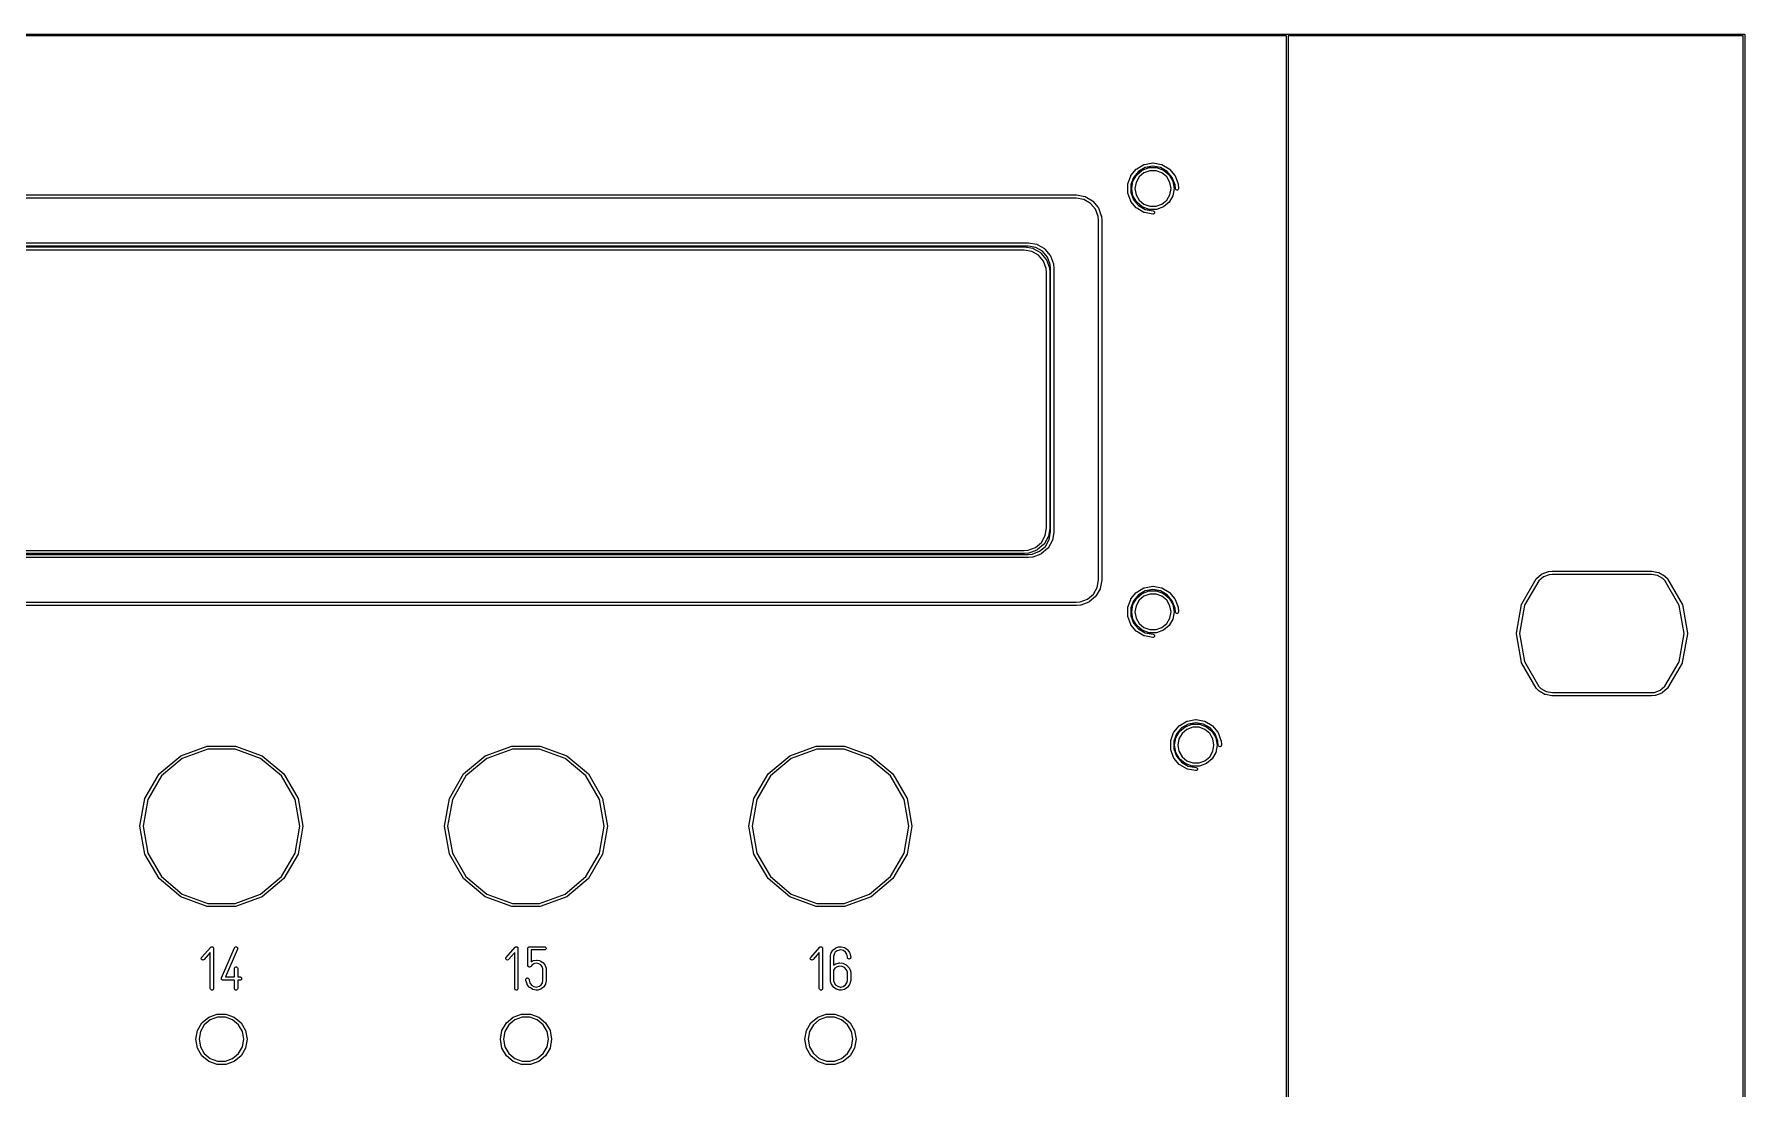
# Model space of a CAD drawing. Extents: x 10 to 493, y -203 to -71.
# Drawn here: x 385.8 to 492.8, y -137.1 to -71.1 of the extents above; entities that cross this region are included whole.
import ezdxf

# ---------------------------------------------------------------- set-up
doc = ezdxf.new("R2010")
doc.units = 0
doc.header["$MEASUREMENT"] = 0
doc.layers.add('BLACK', color=7, linetype='CONTINUOUS')

msp = doc.modelspace()

# ---------------------------------------------------------------- linework, layer by layer
at = {"layer": 'Black'}
for p, q in [((251.46, -71.07), (492.76, -71.07)), ((464.135, -71.17), (251.46, -71.17)), ((464.135, -203.15), (464.135, -71.17)), ((464.235, -71.17), (464.235, -203.15)), ((492.71, -71.17), (464.235, -71.17)), ((492.71, -203.15), (492.71, -71.17)), ((492.76, -71.07), (492.764, -71.0708)), ((492.764, -71.0708), (492.769, -71.0708)), ((492.769, -71.0708), (492.773, -71.0723)), ((492.773, -71.0723), (492.777, -71.073)), ((492.777, -71.073), (492.781, -71.0752)), ((492.781, -71.0752), (492.785, -71.0767)), ((492.785, -71.0767), (492.788, -71.0795)), ((492.788, -71.0795), (492.792, -71.0817)), ((492.792, -71.0817), (492.795, -71.085)), ((492.795, -71.085), (492.798, -71.0879)), ((492.798, -71.0879), (492.8, -71.0916)), ((492.8, -71.0916), (492.803, -71.095)), ((492.803, -71.095), (492.805, -71.0991)), ((492.805, -71.0991), (492.807, -71.1029)), ((492.807, -71.1029), (492.808, -71.1072)), ((492.808, -71.1072), (492.809, -71.1113)), ((492.809, -71.1113), (492.809, -71.1157)), ((492.809, -71.1157), (492.81, -71.12)), ((492.81, -71.12), (492.81, -203.2)), ((455.255, -79.222), (455.768, -79.1315)), ((455.768, -79.1315), (455.802, -79.1315)), ((455.802, -79.1315), (456.315, -79.222)), ((454.214, -80.4353), (454.392, -79.9458)), ((454.392, -79.9458), (454.409, -79.9157)), ((454.574, -80.0308), (454.408, -80.4872)), ((454.409, -79.9157), (454.744, -79.5167)), ((454.536, -80.2755), (454.767, -79.8757)), ((454.886, -79.6587), (454.574, -80.0308)), ((454.92, -80.0043), (454.724, -80.3439)), ((454.744, -79.5167), (454.771, -79.4943)), ((454.767, -79.8757), (455.12, -79.5791)), ((454.771, -79.4943), (455.222, -79.2339)), ((455.307, -79.4159), (454.886, -79.6587)), ((455.22, -79.7523), (454.92, -80.0043)), ((455.12, -79.5791), (455.554, -79.4212)), ((455.589, -79.6182), (455.22, -79.7523)), ((455.222, -79.2339), (455.255, -79.222)), ((455.222, -79.2339), (455.222, -79.2339)), ((455.785, -79.3315), (455.307, -79.4159)), ((455.554, -79.4212), (456.016, -79.4212)), ((455.981, -79.6182), (455.589, -79.6182)), ((456.263, -79.4159), (455.785, -79.3315)), ((456.349, -79.7523), (455.981, -79.6182)), ((456.016, -79.4212), (456.45, -79.5791)), ((456.684, -79.6587), (456.263, -79.4159)), ((456.315, -79.222), (456.348, -79.2339)), ((456.348, -79.2339), (456.799, -79.4943)), ((456.65, -80.0043), (456.349, -79.7523)), ((456.45, -79.5791), (456.803, -79.8757)), ((456.846, -80.3439), (456.65, -80.0043)), ((456.996, -80.0308), (456.684, -79.6587)), ((456.799, -79.4943), (456.826, -79.5167)), ((456.803, -79.8757), (457.034, -80.2755)), ((456.826, -79.5167), (457.161, -79.9157)), ((457.164, -80.4914), (456.996, -80.0308)), ((457.161, -79.9157), (457.178, -79.9458)), ((457.178, -79.9458), (457.356, -80.4353)), ((370.784, -81.13), (450.984, -81.13)), ((450.975, -81.33), (370.784, -81.33)), ((451.462, -81.4159), (450.975, -81.33)), ((450.984, -81.13), (450.993, -81.1315)), ((450.993, -81.1315), (451.001, -81.1315)), ((451.001, -81.1315), (451.514, -81.222)), ((451.514, -81.222), (451.547, -81.2339)), ((451.547, -81.2339), (451.998, -81.4943)), ((454.208, -80.4695), (454.214, -80.4353)), ((454.208, -80.9905), (454.208, -80.4695)), ((454.214, -81.0247), (454.208, -80.9905)), ((454.392, -81.5142), (454.214, -81.0247)), ((454.408, -80.4872), (454.408, -80.9728)), ((454.408, -80.9728), (454.574, -81.4292)), ((454.456, -80.73), (454.536, -80.2755)), ((454.536, -81.1845), (454.456, -80.73)), ((454.767, -81.5843), (454.536, -81.1845)), ((454.724, -80.3439), (454.656, -80.73)), ((454.656, -80.73), (454.724, -81.1161)), ((454.724, -81.1161), (454.92, -81.4557)), ((456.65, -81.4557), (456.846, -81.1161)), ((457.034, -81.1845), (456.803, -81.5843)), ((456.914, -80.73), (456.846, -80.3439)), ((456.846, -81.1161), (456.914, -80.73)), ((457.034, -80.2755), (457.114, -80.73)), ((457.114, -80.73), (457.034, -81.1845)), ((457.185, -80.7387), (457.164, -80.4914)), ((457.194, -80.7723), (457.185, -80.7387)), ((457.214, -80.8007), (457.194, -80.7723)), ((457.243, -80.8206), (457.214, -80.8007)), ((457.276, -80.8296), (457.243, -80.8206)), ((457.311, -80.8266), (457.276, -80.8296)), ((457.342, -80.8119), (457.311, -80.8266)), ((457.367, -80.7874), (457.342, -80.8119)), ((457.356, -80.4353), (457.358, -80.4482)), ((457.358, -80.4482), (457.362, -80.4608)), ((457.362, -80.4608), (457.385, -80.7213)), ((457.382, -80.7559), (457.367, -80.7874)), ((457.385, -80.7213), (457.382, -80.7559)), ((451.883, -81.6587), (451.462, -81.4159)), ((452.195, -82.0308), (451.883, -81.6587)), ((451.998, -81.4943), (452.017, -81.51)), ((452.017, -81.51), (452.025, -81.5167)), ((452.025, -81.5167), (452.36, -81.9157)), ((452.363, -82.4914), (452.195, -82.0308)), ((452.36, -81.9157), (452.377, -81.9458)), ((452.377, -81.9458), (452.555, -82.4353)), ((454.409, -81.5443), (454.392, -81.5142)), ((454.744, -81.9433), (454.409, -81.5443)), ((454.574, -81.4292), (454.886, -81.8013)), ((454.771, -81.9657), (454.744, -81.9433)), ((455.12, -81.8809), (454.767, -81.5843)), ((455.222, -82.2261), (454.771, -81.9657)), ((454.886, -81.8013), (455.307, -82.0441)), ((454.92, -81.4557), (455.22, -81.7077)), ((455.554, -82.0388), (455.12, -81.8809)), ((455.22, -81.7077), (455.589, -81.8418)), ((455.255, -82.238), (455.222, -82.2261)), ((455.768, -82.3285), (455.255, -82.238)), ((455.307, -82.0441), (455.802, -82.1315)), ((456.016, -82.0388), (455.554, -82.0388)), ((455.589, -81.8418), (455.981, -81.8418)), ((455.802, -82.3285), (455.768, -82.3285)), ((455.802, -82.1315), (455.835, -82.1434)), ((455.835, -82.3166), (455.802, -82.3285)), ((455.835, -82.1434), (455.862, -82.1657)), ((455.862, -82.2943), (455.835, -82.3166)), ((455.862, -82.1657), (455.879, -82.1958)), ((455.879, -82.2642), (455.862, -82.2943)), ((455.879, -82.1958), (455.885, -82.23)), ((455.885, -82.23), (455.879, -82.2642)), ((455.981, -81.8418), (456.349, -81.7077)), ((456.45, -81.8809), (456.016, -82.0388)), ((456.349, -81.7077), (456.65, -81.4557)), ((456.803, -81.5843), (456.45, -81.8809)), ((452.384, -82.7344), (452.363, -82.4914)), ((452.384, -105.221), (452.384, -82.7344)), ((452.555, -82.4353), (452.557, -82.4482)), ((452.557, -82.4482), (452.561, -82.4608)), ((452.561, -82.4608), (452.584, -82.7213)), ((452.584, -82.7213), (452.583, -82.7257)), ((452.583, -82.7257), (452.584, -82.73)), ((452.584, -82.73), (452.584, -105.23)), ((293.584, -84.13), (447.984, -84.13)), ((447.975, -84.33), (293.588, -84.33)), ((370.784, -84.38), (447.734, -84.38)), ((447.734, -84.38), (447.743, -84.3815)), ((447.743, -84.3815), (447.751, -84.3815)), ((447.751, -84.3815), (448.264, -84.472)), ((448.462, -84.4159), (447.975, -84.33)), ((447.984, -84.13), (447.993, -84.1315)), ((447.993, -84.1315), (448.001, -84.1315)), ((448.001, -84.1315), (448.514, -84.222)), ((448.264, -84.472), (448.297, -84.4839)), ((448.297, -84.4839), (448.748, -84.7443)), ((448.883, -84.6587), (448.462, -84.4159)), ((448.514, -84.222), (448.547, -84.2339)), ((448.547, -84.2339), (448.998, -84.4943)), ((448.998, -84.4943), (449.017, -84.5104)), ((449.017, -84.5104), (449.025, -84.5167)), ((449.025, -84.5167), (449.36, -84.9157)), ((447.725, -84.58), (370.784, -84.58)), ((448.212, -84.6659), (447.725, -84.58)), ((448.633, -84.9087), (448.212, -84.6659)), ((448.945, -85.2808), (448.633, -84.9087)), ((448.748, -84.7443), (448.775, -84.7667)), ((448.775, -84.7667), (449.11, -85.1657)), ((449.195, -85.0308), (448.883, -84.6587)), ((449.113, -85.7414), (448.945, -85.2808)), ((449.11, -85.1657), (449.127, -85.1958)), ((449.127, -85.1958), (449.305, -85.6853)), ((449.363, -85.4914), (449.195, -85.0308)), ((449.36, -84.9157), (449.377, -84.9458)), ((449.384, -85.7344), (449.363, -85.4914)), ((449.377, -84.9458), (449.555, -85.4353)), ((449.555, -85.4353), (449.557, -85.4482)), ((449.557, -85.4482), (449.561, -85.4608)), ((449.561, -85.4608), (449.584, -85.7213)), ((449.134, -85.9844), (449.113, -85.7414)), ((449.134, -101.971), (449.134, -85.9844)), ((449.305, -85.6853), (449.307, -85.6982)), ((449.307, -85.6982), (449.311, -85.7108)), ((449.311, -85.7108), (449.334, -85.9713)), ((449.334, -85.9713), (449.333, -85.9757)), ((449.333, -85.9757), (449.334, -85.98)), ((449.334, -85.98), (449.334, -101.98)), ((449.384, -102.221), (449.384, -85.7344)), ((449.584, -85.7213), (449.583, -85.7257)), ((449.583, -85.7257), (449.584, -85.73)), ((449.584, -85.73), (449.584, -102.23)), ((448.805, -102.879), (449.048, -102.458)), ((449.23, -102.543), (448.97, -102.994)), ((449.048, -102.458), (449.134, -101.971)), ((449.055, -103.129), (449.298, -102.708)), ((449.242, -102.51), (449.23, -102.543)), ((449.332, -101.997), (449.242, -102.51)), ((449.298, -102.708), (449.384, -102.221)), ((449.334, -101.98), (449.332, -101.989)), ((449.332, -101.989), (449.332, -101.997)), ((449.582, -102.247), (449.492, -102.76)), ((449.584, -102.23), (449.582, -102.239)), ((449.582, -102.239), (449.582, -102.247)), ((293.593, -103.63), (447.98, -103.63)), ((447.734, -103.58), (293.834, -103.58)), ((293.843, -103.38), (447.73, -103.38)), ((447.73, -103.38), (447.973, -103.359)), ((447.738, -103.579), (447.734, -103.58)), ((447.743, -103.58), (447.738, -103.579)), ((448.003, -103.557), (447.743, -103.58)), ((447.973, -103.359), (448.433, -103.191)), ((447.98, -103.63), (448.223, -103.609)), ((448.016, -103.553), (448.003, -103.557)), ((448.029, -103.551), (448.016, -103.553)), ((448.518, -103.373), (448.029, -103.551)), ((448.223, -103.609), (448.683, -103.441)), ((448.266, -103.803), (448.253, -103.807)), ((448.279, -103.801), (448.266, -103.803)), ((448.768, -103.623), (448.279, -103.801)), ((448.433, -103.191), (448.805, -102.879)), ((448.548, -103.356), (448.518, -103.373)), ((448.947, -103.021), (448.548, -103.356)), ((448.683, -103.441), (449.055, -103.129)), ((448.798, -103.606), (448.768, -103.623)), ((449.197, -103.271), (448.798, -103.606)), ((448.953, -103.014), (448.947, -103.021)), ((448.97, -102.994), (448.953, -103.014)), ((449.205, -103.262), (449.197, -103.271)), ((449.22, -103.244), (449.205, -103.262)), ((449.48, -102.793), (449.22, -103.244)), ((449.492, -102.76), (449.48, -102.793)), ((447.984, -103.83), (293.584, -103.83)), ((447.988, -103.829), (447.984, -103.83)), ((447.993, -103.83), (447.988, -103.829)), ((448.253, -103.807), (447.993, -103.83)), ((479.781, -105.139), (480.099, -104.87)), ((480.099, -104.87), (480.129, -104.853)), ((480.099, -104.87), (480.099, -104.87)), ((480.129, -104.853), (480.52, -104.71)), ((480.52, -104.71), (480.533, -104.707)), ((480.533, -104.707), (480.546, -104.704)), ((480.546, -104.704), (480.756, -104.685)), ((480.756, -104.685), (480.761, -104.686)), ((480.761, -104.686), (480.765, -104.685)), ((480.765, -104.685), (486.975, -104.685)), ((486.975, -104.685), (486.984, -104.687)), ((486.984, -104.687), (486.992, -104.687)), ((486.992, -104.687), (487.402, -104.759)), ((487.402, -104.759), (487.427, -104.768)), ((487.427, -104.768), (487.435, -104.771)), ((487.435, -104.771), (487.796, -104.979)), ((452.055, -106.129), (452.298, -105.708)), ((452.48, -105.793), (452.22, -106.244)), ((452.298, -105.708), (452.384, -105.221)), ((452.481, -105.79), (452.48, -105.793)), ((452.492, -105.76), (452.481, -105.79)), ((452.582, -105.247), (452.492, -105.76)), ((452.584, -105.23), (452.582, -105.239)), ((452.582, -105.239), (452.582, -105.247)), ((454.771, -105.994), (455.222, -105.734)), ((455.307, -105.916), (454.886, -106.159)), ((455.12, -106.079), (455.554, -105.921)), ((455.222, -105.734), (455.255, -105.722)), ((455.222, -105.734), (455.222, -105.734)), ((455.255, -105.722), (455.768, -105.632)), ((455.785, -105.832), (455.307, -105.916)), ((455.554, -105.921), (456.016, -105.921)), ((455.768, -105.632), (455.802, -105.632)), ((456.263, -105.916), (455.785, -105.832)), ((455.802, -105.632), (456.315, -105.722)), ((456.016, -105.921), (456.45, -106.079)), ((456.684, -106.159), (456.263, -105.916)), ((456.315, -105.722), (456.348, -105.734)), ((456.348, -105.734), (456.799, -105.994)), ((478.853, -106.734), (479.758, -105.165)), ((479.923, -105.28), (479.035, -106.818)), ((479.758, -105.165), (479.768, -105.153)), ((479.758, -105.165), (479.758, -105.165)), ((479.758, -105.165), (479.758, -105.165)), ((479.758, -105.165), (479.758, -105.165)), ((479.768, -105.153), (479.781, -105.139)), ((480.214, -105.035), (479.923, -105.28)), ((480.576, -104.902), (480.214, -105.035)), ((480.769, -104.885), (480.576, -104.902)), ((486.966, -104.885), (480.769, -104.885)), ((487.35, -104.953), (486.966, -104.885)), ((487.684, -105.145), (487.35, -104.953)), ((487.815, -105.276), (487.684, -105.145)), ((487.796, -104.979), (487.806, -104.987)), ((487.806, -104.987), (487.816, -104.995)), ((488.709, -106.83), (487.815, -105.276)), ((487.816, -104.995), (487.966, -105.144)), ((487.966, -105.144), (487.973, -105.155)), ((487.973, -105.155), (487.982, -105.165)), ((487.982, -105.165), (488.891, -106.745)), ((450.984, -106.83), (290.584, -106.83)), ((290.593, -106.63), (450.98, -106.63)), ((450.98, -106.63), (451.223, -106.609)), ((450.988, -106.829), (450.984, -106.83)), ((450.993, -106.83), (450.988, -106.829)), ((451.253, -106.807), (450.993, -106.83)), ((451.223, -106.609), (451.683, -106.441)), ((451.266, -106.803), (451.253, -106.807)), ((451.279, -106.801), (451.266, -106.803)), ((451.768, -106.623), (451.279, -106.801)), ((451.683, -106.441), (452.055, -106.129)), ((451.798, -106.606), (451.768, -106.623)), ((452.197, -106.271), (451.798, -106.606)), ((452.213, -106.252), (452.197, -106.271)), ((452.22, -106.244), (452.213, -106.252)), ((454.208, -106.97), (454.214, -106.935)), ((454.208, -107.49), (454.208, -106.97)), ((454.214, -106.935), (454.392, -106.446)), ((454.392, -106.446), (454.409, -106.416)), ((454.574, -106.531), (454.408, -106.987)), ((454.408, -106.987), (454.408, -107.473)), ((454.409, -106.416), (454.744, -106.017)), ((454.456, -107.23), (454.536, -106.775)), ((454.536, -106.775), (454.767, -106.376)), ((454.886, -106.159), (454.574, -106.531)), ((454.724, -106.844), (454.656, -107.23)), ((454.92, -106.504), (454.724, -106.844)), ((454.744, -106.017), (454.747, -106.014)), ((454.747, -106.014), (454.771, -105.994)), ((454.767, -106.376), (455.12, -106.079)), ((455.22, -106.252), (454.92, -106.504)), ((455.589, -106.118), (455.22, -106.252)), ((455.981, -106.118), (455.589, -106.118)), ((456.349, -106.252), (455.981, -106.118)), ((456.65, -106.504), (456.349, -106.252)), ((456.45, -106.079), (456.803, -106.376)), ((456.846, -106.844), (456.65, -106.504)), ((456.996, -106.531), (456.684, -106.159)), ((456.799, -105.994), (456.823, -106.014)), ((456.803, -106.376), (457.034, -106.775)), ((456.823, -106.014), (456.826, -106.017)), ((456.826, -106.017), (457.161, -106.416)), ((456.914, -107.23), (456.846, -106.844)), ((457.164, -106.991), (456.996, -106.531)), ((457.034, -106.775), (457.114, -107.23)), ((457.161, -106.416), (457.178, -106.446)), ((457.185, -107.239), (457.164, -106.991)), ((457.178, -106.446), (457.356, -106.935)), ((457.356, -106.935), (457.358, -106.948)), ((457.358, -106.948), (457.362, -106.961)), ((457.362, -106.961), (457.385, -107.221)), ((478.522, -108.561), (478.841, -106.766)), ((479.035, -106.818), (478.722, -108.579)), ((478.841, -106.766), (478.847, -106.749)), ((478.847, -106.749), (478.853, -106.734)), ((489.018, -108.591), (488.709, -106.83)), ((488.891, -106.745), (488.891, -106.745)), ((488.891, -106.745), (488.903, -106.778)), ((488.903, -106.778), (489.218, -108.574)), ((454.214, -107.525), (454.208, -107.49)), ((454.392, -108.014), (454.214, -107.525)), ((454.409, -108.044), (454.392, -108.014)), ((454.408, -107.473), (454.574, -107.929)), ((454.744, -108.443), (454.409, -108.044)), ((454.536, -107.685), (454.456, -107.23)), ((454.767, -108.084), (454.536, -107.685)), ((454.574, -107.929), (454.886, -108.301)), ((454.656, -107.23), (454.724, -107.616)), ((454.724, -107.616), (454.92, -107.956)), ((455.12, -108.381), (454.767, -108.084)), ((454.92, -107.956), (455.22, -108.208)), ((456.349, -108.208), (456.65, -107.956)), ((456.803, -108.084), (456.45, -108.381)), ((456.65, -107.956), (456.846, -107.616)), ((457.034, -107.685), (456.803, -108.084)), ((456.846, -107.616), (456.914, -107.23)), ((457.114, -107.23), (457.034, -107.685)), ((457.194, -107.272), (457.185, -107.239)), ((457.214, -107.301), (457.194, -107.272)), ((457.243, -107.321), (457.214, -107.301)), ((457.276, -107.33), (457.243, -107.321)), ((457.311, -107.327), (457.276, -107.33)), ((457.342, -107.312), (457.311, -107.327)), ((457.367, -107.287), (457.342, -107.312)), ((457.382, -107.256), (457.367, -107.287)), ((457.385, -107.221), (457.382, -107.256)), ((454.771, -108.466), (454.744, -108.443)), ((455.222, -108.726), (454.771, -108.466)), ((454.886, -108.301), (455.307, -108.544)), ((455.554, -108.539), (455.12, -108.381)), ((455.22, -108.208), (455.589, -108.342)), ((455.255, -108.738), (455.222, -108.726)), ((455.768, -108.828), (455.255, -108.738)), ((455.307, -108.544), (455.802, -108.632)), ((456.016, -108.539), (455.554, -108.539)), ((455.589, -108.342), (455.981, -108.342)), ((455.802, -108.828), (455.768, -108.828)), ((455.802, -108.632), (455.835, -108.643)), ((455.835, -108.817), (455.802, -108.828)), ((455.835, -108.643), (455.862, -108.666)), ((455.862, -108.794), (455.835, -108.817)), ((455.862, -108.666), (455.879, -108.696)), ((455.879, -108.764), (455.862, -108.794)), ((455.879, -108.696), (455.885, -108.73)), ((455.885, -108.73), (455.879, -108.764)), ((455.981, -108.342), (456.349, -108.208)), ((456.45, -108.381), (456.016, -108.539)), ((478.522, -108.574), (478.522, -108.561)), ((478.522, -108.596), (478.522, -108.574)), ((478.837, -110.392), (478.522, -108.596)), ((478.722, -108.579), (479.031, -110.34)), ((488.705, -110.352), (489.018, -108.591)), ((489.218, -108.609), (488.899, -110.404)), ((489.218, -108.574), (489.218, -108.596)), ((489.218, -108.596), (489.218, -108.609)), ((478.849, -110.425), (478.837, -110.392)), ((479.758, -112.005), (478.849, -110.425)), ((479.031, -110.34), (479.925, -111.894)), ((487.817, -111.89), (488.705, -110.352)), ((488.887, -110.436), (487.982, -112.005)), ((488.893, -110.42), (488.887, -110.436)), ((488.899, -110.404), (488.893, -110.42)), ((479.767, -112.015), (479.758, -112.005)), ((479.774, -112.026), (479.767, -112.015)), ((479.924, -112.175), (479.774, -112.026)), ((479.934, -112.183), (479.924, -112.175)), ((479.925, -111.894), (480.056, -112.025)), ((479.944, -112.191), (479.934, -112.183)), ((480.305, -112.399), (479.944, -112.191)), ((480.056, -112.025), (480.39, -112.217)), ((480.39, -112.217), (480.774, -112.285)), ((480.774, -112.285), (486.971, -112.285)), ((486.971, -112.285), (487.164, -112.268)), ((487.164, -112.268), (487.526, -112.135)), ((487.611, -112.317), (487.22, -112.46)), ((487.526, -112.135), (487.817, -111.89)), ((487.641, -112.3), (487.611, -112.317)), ((487.959, -112.031), (487.641, -112.3)), ((487.972, -112.017), (487.959, -112.031)), ((487.982, -112.005), (487.972, -112.017)), ((487.982, -112.005), (487.982, -112.005)), ((487.982, -112.005), (487.982, -112.005)), ((487.982, -112.005), (487.982, -112.005)), ((480.338, -112.411), (480.305, -112.399)), ((480.748, -112.483), (480.338, -112.411)), ((480.756, -112.483), (480.748, -112.483)), ((480.765, -112.485), (480.756, -112.483)), ((486.975, -112.485), (480.765, -112.485)), ((486.979, -112.484), (486.975, -112.485)), ((486.984, -112.485), (486.979, -112.484)), ((487.194, -112.466), (486.984, -112.485)), ((487.207, -112.463), (487.194, -112.466)), ((487.22, -112.46), (487.207, -112.463)), ((457.094, -114.756), (457.429, -114.357)), ((457.571, -114.499), (457.259, -114.871)), ((457.429, -114.357), (457.44, -114.348)), ((457.44, -114.348), (457.456, -114.334)), ((457.452, -114.716), (457.805, -114.419)), ((457.456, -114.334), (457.907, -114.074)), ((457.992, -114.256), (457.571, -114.499)), ((457.805, -114.419), (458.239, -114.261)), ((458.274, -114.458), (457.905, -114.592)), ((457.907, -114.074), (457.94, -114.062)), ((457.907, -114.074), (457.907, -114.074)), ((457.94, -114.062), (458.453, -113.972)), ((458.47, -114.172), (457.992, -114.256)), ((458.239, -114.261), (458.701, -114.261)), ((458.666, -114.458), (458.274, -114.458)), ((458.453, -113.972), (458.487, -113.972)), ((458.948, -114.256), (458.47, -114.172)), ((458.487, -113.972), (459, -114.062)), ((459.034, -114.592), (458.666, -114.458)), ((458.701, -114.261), (459.135, -114.419)), ((459.369, -114.499), (458.948, -114.256)), ((459, -114.062), (459.033, -114.074)), ((459.033, -114.074), (459.484, -114.334)), ((459.135, -114.419), (459.488, -114.716)), ((459.681, -114.871), (459.369, -114.499)), ((459.484, -114.334), (459.5, -114.348)), ((459.5, -114.348), (459.511, -114.357)), ((459.511, -114.357), (459.846, -114.756)), ((456.893, -115.31), (456.899, -115.275)), ((456.893, -115.83), (456.893, -115.31)), ((456.899, -115.275), (457.077, -114.786)), ((457.077, -114.786), (457.094, -114.756)), ((457.259, -114.871), (457.093, -115.327)), ((457.093, -115.327), (457.093, -115.813)), ((457.141, -115.57), (457.221, -115.115)), ((457.221, -116.025), (457.141, -115.57)), ((457.221, -115.115), (457.452, -114.716)), ((457.409, -115.184), (457.341, -115.57)), ((457.341, -115.57), (457.409, -115.956)), ((457.605, -114.844), (457.409, -115.184)), ((457.905, -114.592), (457.605, -114.844)), ((459.335, -114.844), (459.034, -114.592)), ((459.531, -115.184), (459.335, -114.844)), ((459.488, -114.716), (459.719, -115.115)), ((459.599, -115.57), (459.531, -115.184)), ((459.531, -115.956), (459.599, -115.57)), ((459.849, -115.331), (459.681, -114.871)), ((459.719, -115.115), (459.799, -115.57)), ((459.799, -115.57), (459.719, -116.025)), ((459.846, -114.756), (459.863, -114.786)), ((459.87, -115.579), (459.849, -115.331)), ((459.863, -114.786), (460.041, -115.275)), ((460.041, -115.275), (460.043, -115.288)), ((460.043, -115.288), (460.047, -115.301)), ((460.047, -115.301), (460.07, -115.561)), ((460.07, -115.561), (460.067, -115.596)), ((393.603, -117.372), (394.96, -116.233)), ((395.06, -116.406), (393.756, -117.5)), ((394.96, -116.233), (396.624, -115.627)), ((396.659, -115.824), (395.06, -116.406)), ((396.624, -115.627), (398.396, -115.627)), ((398.361, -115.824), (396.659, -115.824)), ((399.96, -116.406), (398.361, -115.824)), ((398.396, -115.627), (400.06, -116.233)), ((401.264, -117.5), (399.96, -116.406)), ((400.06, -116.233), (401.417, -117.372)), ((412.653, -117.372), (414.01, -116.233)), ((414.11, -116.406), (412.806, -117.5)), ((414.01, -116.233), (415.674, -115.627)), ((415.709, -115.824), (414.11, -116.406)), ((415.674, -115.627), (417.446, -115.627)), ((417.411, -115.824), (415.709, -115.824)), ((419.01, -116.406), (417.411, -115.824)), ((417.446, -115.627), (419.11, -116.233)), ((420.314, -117.5), (419.01, -116.406)), ((419.11, -116.233), (420.467, -117.372)), ((431.703, -117.372), (433.06, -116.233)), ((433.16, -116.406), (431.856, -117.5)), ((433.06, -116.233), (434.724, -115.627)), ((434.759, -115.824), (433.16, -116.406)), ((434.724, -115.627), (436.496, -115.627)), ((436.461, -115.824), (434.759, -115.824)), ((438.06, -116.406), (436.461, -115.824)), ((436.496, -115.627), (438.16, -116.233)), ((439.364, -117.5), (438.06, -116.406)), ((438.16, -116.233), (439.517, -117.372)), ((456.899, -115.865), (456.893, -115.83)), ((457.077, -116.354), (456.899, -115.865)), ((457.094, -116.384), (457.077, -116.354)), ((457.093, -115.813), (457.259, -116.269)), ((457.429, -116.783), (457.094, -116.384)), ((457.452, -116.424), (457.221, -116.025)), ((457.259, -116.269), (457.571, -116.641)), ((457.409, -115.956), (457.605, -116.296)), ((457.805, -116.721), (457.452, -116.424)), ((457.571, -116.641), (457.992, -116.884)), ((457.605, -116.296), (457.905, -116.548)), ((457.905, -116.548), (458.274, -116.682)), ((458.666, -116.682), (459.034, -116.548)), ((459.034, -116.548), (459.335, -116.296)), ((459.488, -116.424), (459.135, -116.721)), ((459.335, -116.296), (459.531, -115.956)), ((459.719, -116.025), (459.488, -116.424)), ((459.879, -115.612), (459.87, -115.579)), ((459.899, -115.641), (459.879, -115.612)), ((459.928, -115.661), (459.899, -115.641)), ((459.961, -115.67), (459.928, -115.661)), ((459.996, -115.667), (459.961, -115.67)), ((460.027, -115.652), (459.996, -115.667)), ((460.052, -115.627), (460.027, -115.652)), ((460.067, -115.596), (460.052, -115.627)), ((392.718, -118.906), (393.603, -117.372)), ((393.756, -117.5), (392.906, -118.974)), ((402.114, -118.974), (401.264, -117.5)), ((401.417, -117.372), (402.302, -118.906)), ((411.768, -118.906), (412.653, -117.372)), ((412.806, -117.5), (411.956, -118.974)), ((421.164, -118.974), (420.314, -117.5)), ((420.467, -117.372), (421.352, -118.906)), ((430.818, -118.906), (431.703, -117.372)), ((431.856, -117.5), (431.006, -118.974)), ((440.214, -118.974), (439.364, -117.5)), ((439.517, -117.372), (440.402, -118.906)), ((457.456, -116.806), (457.429, -116.783)), ((457.907, -117.066), (457.456, -116.806)), ((458.239, -116.879), (457.805, -116.721)), ((457.94, -117.078), (457.907, -117.066)), ((458.453, -117.168), (457.94, -117.078)), ((457.992, -116.884), (458.487, -116.972)), ((458.701, -116.879), (458.239, -116.879)), ((458.274, -116.682), (458.666, -116.682)), ((458.487, -117.168), (458.453, -117.168)), ((458.487, -116.972), (458.52, -116.983)), ((458.52, -117.157), (458.487, -117.168)), ((458.52, -116.983), (458.547, -117.006)), ((458.547, -117.134), (458.52, -117.157)), ((458.547, -117.006), (458.564, -117.036)), ((458.564, -117.104), (458.547, -117.134)), ((458.564, -117.036), (458.57, -117.07)), ((458.57, -117.07), (458.564, -117.104)), ((459.135, -116.721), (458.701, -116.879)), ((392.41, -120.65), (392.718, -118.906)), ((392.906, -118.974), (392.61, -120.65)), ((402.41, -120.65), (402.114, -118.974)), ((402.302, -118.906), (402.61, -120.65)), ((411.46, -120.65), (411.768, -118.906)), ((411.956, -118.974), (411.66, -120.65)), ((421.46, -120.65), (421.164, -118.974)), ((421.352, -118.906), (421.66, -120.65)), ((430.51, -120.65), (430.818, -118.906)), ((431.006, -118.974), (430.71, -120.65)), ((440.51, -120.65), (440.214, -118.974)), ((440.402, -118.906), (440.71, -120.65)), ((392.718, -122.394), (392.41, -120.65)), ((392.61, -120.65), (392.906, -122.326)), ((402.114, -122.326), (402.41, -120.65)), ((402.61, -120.65), (402.302, -122.394)), ((411.768, -122.394), (411.46, -120.65)), ((411.66, -120.65), (411.956, -122.326)), ((421.164, -122.326), (421.46, -120.65)), ((421.66, -120.65), (421.352, -122.394)), ((430.818, -122.394), (430.51, -120.65)), ((430.71, -120.65), (431.006, -122.326)), ((440.214, -122.326), (440.51, -120.65)), ((440.71, -120.65), (440.402, -122.394)), ((393.603, -123.928), (392.718, -122.394)), ((392.906, -122.326), (393.756, -123.8)), ((401.264, -123.8), (402.114, -122.326)), ((402.302, -122.394), (401.417, -123.928)), ((412.653, -123.928), (411.768, -122.394)), ((411.956, -122.326), (412.806, -123.8)), ((420.314, -123.8), (421.164, -122.326)), ((421.352, -122.394), (420.467, -123.928)), ((431.703, -123.928), (430.818, -122.394)), ((431.006, -122.326), (431.856, -123.8)), ((439.364, -123.8), (440.214, -122.326)), ((440.402, -122.394), (439.517, -123.928)), ((394.96, -125.067), (393.603, -123.928)), ((393.756, -123.8), (395.06, -124.894)), ((399.96, -124.894), (401.264, -123.8)), ((401.417, -123.928), (400.06, -125.067)), ((414.01, -125.067), (412.653, -123.928)), ((412.806, -123.8), (414.11, -124.894)), ((419.01, -124.894), (420.314, -123.8)), ((420.467, -123.928), (419.11, -125.067)), ((433.06, -125.067), (431.703, -123.928)), ((431.856, -123.8), (433.16, -124.894)), ((438.06, -124.894), (439.364, -123.8)), ((439.517, -123.928), (438.16, -125.067)), ((396.624, -125.673), (394.96, -125.067)), ((395.06, -124.894), (396.659, -125.476)), ((398.361, -125.476), (399.96, -124.894)), ((400.06, -125.067), (398.396, -125.673)), ((415.674, -125.673), (414.01, -125.067)), ((414.11, -124.894), (415.709, -125.476)), ((417.411, -125.476), (419.01, -124.894)), ((419.11, -125.067), (417.446, -125.673)), ((434.724, -125.673), (433.06, -125.067)), ((433.16, -124.894), (434.759, -125.476)), ((436.461, -125.476), (438.06, -124.894)), ((438.16, -125.067), (436.496, -125.673)), ((398.396, -125.673), (396.624, -125.673)), ((396.659, -125.476), (398.361, -125.476)), ((417.446, -125.673), (415.674, -125.673)), ((415.709, -125.476), (417.411, -125.476)), ((436.496, -125.673), (434.724, -125.673)), ((434.759, -125.476), (436.461, -125.476)), ((396.271, -128.857), (396.838, -128.227)), ((396.838, -128.227), (396.85, -128.217)), ((396.85, -128.217), (396.862, -128.207)), ((396.862, -128.207), (396.864, -128.207)), ((396.864, -128.207), (396.865, -128.206)), ((396.865, -128.206), (396.88, -128.201)), ((396.88, -128.201), (396.895, -128.196)), ((396.895, -128.196), (396.896, -128.196)), ((396.896, -128.196), (396.898, -128.195)), ((396.898, -128.195), (396.914, -128.196)), ((396.914, -128.196), (396.929, -128.196)), ((396.929, -128.196), (396.931, -128.196)), ((396.931, -128.196), (396.933, -128.196)), ((396.933, -128.196), (396.947, -128.202)), ((396.947, -128.202), (396.962, -128.207)), ((396.962, -128.207), (396.963, -128.209)), ((396.963, -128.209), (396.965, -128.209)), ((396.965, -128.209), (396.977, -128.22)), ((396.977, -128.22), (396.989, -128.23)), ((396.989, -128.23), (396.989, -128.231)), ((396.989, -128.231), (396.991, -128.232)), ((396.991, -128.232), (396.998, -128.246)), ((396.998, -128.246), (397.006, -128.26)), ((397.006, -128.26), (397.006, -128.262)), ((397.006, -128.262), (397.007, -128.263)), ((397.007, -128.263), (397.009, -128.279)), ((397.009, -128.279), (397.012, -128.294)), ((397.012, -128.294), (397.012, -130.814)), ((397.513, -130.144), (398.332, -128.254)), ((398.516, -128.334), (397.757, -130.084)), ((398.332, -128.254), (398.351, -128.225)), ((398.351, -128.225), (398.379, -128.205)), ((398.379, -128.205), (398.413, -128.195)), ((398.413, -128.195), (398.447, -128.197)), ((398.447, -128.197), (398.479, -128.211)), ((398.479, -128.211), (398.504, -128.234)), ((398.504, -128.234), (398.52, -128.265)), ((398.524, -128.3), (398.516, -128.334)), ((398.52, -128.265), (398.524, -128.3)), ((415.32, -128.857), (415.887, -128.227)), ((415.887, -128.227), (415.899, -128.217)), ((415.899, -128.217), (415.911, -128.207)), ((415.911, -128.207), (415.913, -128.207)), ((415.913, -128.207), (415.914, -128.206)), ((415.914, -128.206), (415.929, -128.201)), ((415.929, -128.201), (415.944, -128.196)), ((415.944, -128.196), (415.945, -128.196)), ((415.945, -128.196), (415.947, -128.195)), ((415.947, -128.195), (415.963, -128.196)), ((415.963, -128.196), (415.978, -128.196)), ((415.978, -128.196), (415.98, -128.196)), ((415.98, -128.196), (415.982, -128.196)), ((415.982, -128.196), (415.996, -128.202)), ((415.996, -128.202), (416.011, -128.207)), ((416.011, -128.207), (416.012, -128.209)), ((416.012, -128.209), (416.014, -128.209)), ((416.014, -128.209), (416.026, -128.22)), ((416.026, -128.22), (416.038, -128.23)), ((416.038, -128.23), (416.038, -128.231)), ((416.038, -128.231), (416.04, -128.232)), ((416.04, -128.232), (416.047, -128.246)), ((416.047, -128.246), (416.055, -128.26)), ((416.055, -128.26), (416.055, -128.262)), ((416.055, -128.262), (416.056, -128.263)), ((416.056, -128.263), (416.058, -128.279)), ((416.058, -128.279), (416.061, -128.294)), ((416.061, -128.294), (416.061, -130.814)), ((416.68, -128.294), (416.682, -128.285)), ((416.68, -129.365), (416.68, -128.294)), ((416.682, -128.277), (416.685, -128.268)), ((416.682, -128.285), (416.682, -128.277)), ((416.685, -128.268), (416.686, -128.26)), ((416.686, -128.26), (416.69, -128.252)), ((416.69, -128.252), (416.693, -128.244)), ((416.693, -128.244), (416.699, -128.237)), ((416.699, -128.237), (416.703, -128.23)), ((416.703, -128.23), (416.71, -128.224)), ((416.71, -128.224), (416.716, -128.217)), ((416.716, -128.217), (416.723, -128.213)), ((416.723, -128.213), (416.73, -128.207)), ((416.73, -128.207), (416.738, -128.204)), ((416.738, -128.204), (416.746, -128.2)), ((416.746, -128.2), (416.754, -128.199)), ((416.754, -128.199), (416.763, -128.196)), ((416.763, -128.196), (416.771, -128.196)), ((416.771, -128.196), (416.78, -128.194)), ((416.78, -128.194), (417.725, -128.194)), ((417.725, -128.394), (416.88, -128.394)), ((416.88, -128.394), (416.88, -129.129)), ((417.725, -128.194), (417.759, -128.2)), ((417.759, -128.388), (417.725, -128.394)), ((417.759, -128.2), (417.789, -128.217)), ((417.789, -128.371), (417.759, -128.388)), ((417.789, -128.217), (417.812, -128.244)), ((417.812, -128.344), (417.789, -128.371)), ((417.812, -128.244), (417.823, -128.277)), ((417.823, -128.311), (417.812, -128.344)), ((417.823, -128.277), (417.823, -128.311)), ((434.371, -128.857), (434.938, -128.227)), ((434.938, -128.227), (434.95, -128.217)), ((434.95, -128.217), (434.962, -128.207)), ((434.962, -128.207), (434.964, -128.207)), ((434.964, -128.207), (434.965, -128.206)), ((434.965, -128.206), (434.98, -128.201)), ((434.98, -128.201), (434.995, -128.196)), ((434.995, -128.196), (434.996, -128.196)), ((434.996, -128.196), (434.998, -128.195)), ((434.998, -128.195), (435.014, -128.196)), ((435.014, -128.196), (435.029, -128.196)), ((435.029, -128.196), (435.031, -128.196)), ((435.031, -128.196), (435.033, -128.196)), ((435.033, -128.196), (435.047, -128.202)), ((435.047, -128.202), (435.062, -128.207)), ((435.062, -128.207), (435.063, -128.209)), ((435.063, -128.209), (435.065, -128.209)), ((435.065, -128.209), (435.077, -128.22)), ((435.077, -128.22), (435.089, -128.23)), ((435.089, -128.23), (435.089, -128.231)), ((435.089, -128.231), (435.091, -128.232)), ((435.091, -128.232), (435.098, -128.246)), ((435.098, -128.246), (435.106, -128.26)), ((435.106, -128.26), (435.106, -128.262)), ((435.106, -128.262), (435.107, -128.263)), ((435.107, -128.263), (435.109, -128.279)), ((435.109, -128.279), (435.112, -128.294)), ((435.112, -128.294), (435.112, -130.814)), ((435.656, -128.569), (435.75, -128.415)), ((435.75, -128.415), (435.754, -128.411)), ((435.754, -128.411), (435.773, -128.389)), ((435.773, -128.389), (435.915, -128.276)), ((435.915, -128.276), (435.937, -128.264)), ((435.937, -128.264), (435.945, -128.26)), ((435.945, -128.26), (436.117, -128.203)), ((436.166, -128.397), (436.025, -128.444)), ((436.117, -128.203), (436.131, -128.201)), ((436.131, -128.201), (436.145, -128.198)), ((436.145, -128.198), (436.269, -128.194)), ((436.26, -128.394), (436.166, -128.397)), ((436.415, -128.437), (436.26, -128.394)), ((436.269, -128.194), (436.284, -128.196)), ((436.284, -128.196), (436.298, -128.198)), ((436.298, -128.198), (436.485, -128.249)), ((436.485, -128.249), (436.516, -128.264)), ((436.516, -128.264), (436.674, -128.375)), ((436.674, -128.375), (436.678, -128.38)), ((436.678, -128.38), (436.698, -128.4)), ((436.698, -128.4), (436.808, -128.559)), ((396.245, -128.921), (396.252, -128.887)), ((396.25, -128.955), (396.245, -128.921)), ((396.266, -128.986), (396.25, -128.955)), ((396.252, -128.887), (396.271, -128.857)), ((396.292, -129.009), (396.266, -128.986)), ((396.324, -129.022), (396.292, -129.009)), ((396.359, -129.023), (396.324, -129.022)), ((396.392, -129.012), (396.359, -129.023)), ((396.419, -128.991), (396.392, -129.012)), ((396.812, -128.555), (396.419, -128.991)), ((396.812, -130.814), (396.812, -128.555)), ((398.347, -129.49), (398.374, -129.467)), ((398.374, -129.467), (398.407, -129.456)), ((398.407, -129.456), (398.441, -129.456)), ((398.441, -129.456), (398.474, -129.467)), ((398.474, -129.467), (398.501, -129.49)), ((415.294, -128.921), (415.301, -128.887)), ((415.299, -128.955), (415.294, -128.921)), ((415.315, -128.986), (415.299, -128.955)), ((415.301, -128.887), (415.32, -128.857)), ((415.341, -129.009), (415.315, -128.986)), ((415.373, -129.022), (415.341, -129.009)), ((415.408, -129.023), (415.373, -129.022)), ((415.441, -129.012), (415.408, -129.023)), ((415.468, -128.991), (415.441, -129.012)), ((415.861, -128.555), (415.468, -128.991)), ((415.861, -130.814), (415.861, -128.555)), ((416.683, -129.38), (416.68, -129.365)), ((416.685, -129.396), (416.683, -129.38)), ((416.686, -129.398), (416.685, -129.396)), ((416.686, -129.399), (416.686, -129.398)), ((416.694, -129.413), (416.686, -129.399)), ((416.701, -129.427), (416.694, -129.413)), ((416.703, -129.428), (416.701, -129.427)), ((416.703, -129.429), (416.703, -129.428)), ((416.715, -129.439), (416.703, -129.429)), ((416.727, -129.45), (416.715, -129.439)), ((416.729, -129.451), (416.727, -129.45)), ((416.73, -129.452), (416.729, -129.451)), ((416.745, -129.457), (416.73, -129.452)), ((416.759, -129.463), (416.745, -129.457)), ((416.761, -129.463), (416.759, -129.463)), ((416.763, -129.463), (416.761, -129.463)), ((416.778, -129.463), (416.763, -129.463)), ((416.794, -129.464), (416.778, -129.463)), ((416.796, -129.463), (416.794, -129.464)), ((416.797, -129.463), (416.796, -129.463)), ((416.812, -129.458), (416.797, -129.463)), ((416.827, -129.453), (416.812, -129.458)), ((416.828, -129.452), (416.827, -129.453)), ((416.83, -129.452), (416.828, -129.452)), ((416.842, -129.441), (416.83, -129.452)), ((416.855, -129.432), (416.842, -129.441)), ((416.961, -129.312), (416.855, -129.432)), ((416.88, -129.129), (417.008, -129.06)), ((417.087, -129.245), (416.961, -129.312)), ((417.008, -129.06), (417.041, -129.05)), ((417.041, -129.05), (417.217, -129.024)), ((417.228, -129.225), (417.087, -129.245)), ((417.217, -129.024), (417.251, -129.025)), ((417.368, -129.254), (417.228, -129.225)), ((417.251, -129.025), (417.252, -129.025)), ((417.252, -129.025), (417.426, -129.062)), ((417.489, -129.329), (417.368, -129.254)), ((417.426, -129.062), (417.435, -129.065)), ((417.435, -129.065), (417.458, -129.075)), ((417.458, -129.075), (417.609, -129.169)), ((417.577, -129.441), (417.489, -129.329)), ((417.622, -129.58), (417.577, -129.441)), ((417.609, -129.169), (417.635, -129.192)), ((417.635, -129.192), (417.745, -129.332)), ((417.745, -129.332), (417.761, -129.362)), ((417.761, -129.362), (417.761, -129.362)), ((417.761, -129.362), (417.817, -129.531)), ((434.345, -128.921), (434.352, -128.887)), ((434.35, -128.955), (434.345, -128.921)), ((434.366, -128.986), (434.35, -128.955)), ((434.352, -128.887), (434.371, -128.857)), ((434.392, -129.009), (434.366, -128.986)), ((434.424, -129.022), (434.392, -129.009)), ((434.459, -129.023), (434.424, -129.022)), ((434.492, -129.012), (434.459, -129.023)), ((434.519, -128.991), (434.492, -129.012)), ((434.912, -128.555), (434.519, -128.991)), ((434.912, -130.814), (434.912, -128.555)), ((435.605, -128.798), (435.607, -128.788)), ((435.605, -130.31), (435.605, -128.798)), ((435.607, -128.778), (435.643, -128.601)), ((435.607, -128.788), (435.607, -128.778)), ((435.643, -128.601), (435.644, -128.599)), ((435.644, -128.599), (435.653, -128.575)), ((435.653, -128.575), (435.656, -128.569)), ((435.656, -128.569), (435.656, -128.569)), ((435.836, -128.658), (435.805, -128.808)), ((435.805, -128.808), (435.805, -129.35)), ((435.805, -129.35), (435.931, -129.266)), ((435.912, -128.534), (435.836, -128.658)), ((436.027, -129.443), (435.892, -129.532)), ((436.025, -128.444), (435.912, -128.534)), ((435.931, -129.266), (435.963, -129.253)), ((435.963, -129.253), (436.154, -129.207)), ((436.184, -129.405), (436.027, -129.443)), ((436.154, -129.207), (436.189, -129.204)), ((436.345, -129.423), (436.184, -129.405)), ((436.189, -129.204), (436.385, -129.227)), ((436.489, -129.495), (436.345, -129.423)), ((436.385, -129.227), (436.418, -129.236)), ((436.543, -128.528), (436.415, -128.437)), ((436.418, -129.236), (436.418, -129.236)), ((436.418, -129.236), (436.594, -129.324)), ((436.633, -128.658), (436.543, -128.528)), ((436.594, -129.324), (436.616, -129.341)), ((436.616, -129.341), (436.622, -129.345)), ((436.622, -129.345), (436.758, -129.488)), ((436.675, -128.817), (436.633, -128.658)), ((436.676, -128.864), (436.675, -128.817)), ((436.683, -128.898), (436.676, -128.864)), ((436.701, -128.927), (436.683, -128.898)), ((436.728, -128.949), (436.701, -128.927)), ((436.761, -128.96), (436.728, -128.949)), ((436.796, -128.959), (436.761, -128.96)), ((436.828, -128.946), (436.796, -128.959)), ((436.808, -128.559), (436.808, -128.559)), ((436.808, -128.559), (436.822, -128.59)), ((436.822, -128.59), (436.871, -128.777)), ((436.854, -128.923), (436.828, -128.946)), ((436.871, -128.893), (436.854, -128.923)), ((436.871, -128.777), (436.872, -128.789)), ((436.876, -128.858), (436.871, -128.893)), ((436.872, -128.789), (436.874, -128.8)), ((436.874, -128.8), (436.876, -128.858)), ((397.505, -130.178), (397.507, -130.172)), ((397.507, -130.19), (397.505, -130.178)), ((397.507, -130.167), (397.511, -130.156)), ((397.507, -130.172), (397.507, -130.167)), ((397.507, -130.201), (397.507, -130.19)), ((397.508, -130.207), (397.507, -130.201)), ((397.509, -130.213), (397.508, -130.207)), ((397.514, -130.223), (397.509, -130.213)), ((397.511, -130.156), (397.513, -130.144)), ((397.518, -130.234), (397.514, -130.223)), ((397.522, -130.238), (397.518, -130.234)), ((397.525, -130.244), (397.522, -130.238)), ((397.533, -130.252), (397.525, -130.244)), ((397.541, -130.261), (397.533, -130.252)), ((397.546, -130.263), (397.541, -130.261)), ((397.55, -130.267), (397.546, -130.263)), ((397.561, -130.272), (397.55, -130.267)), ((397.571, -130.278), (397.561, -130.272)), ((397.576, -130.279), (397.571, -130.278)), ((397.582, -130.281), (397.576, -130.279)), ((397.593, -130.282), (397.582, -130.281)), ((397.605, -130.284), (397.593, -130.282)), ((398.324, -130.284), (397.605, -130.284)), ((397.757, -130.084), (398.324, -130.084)), ((398.324, -129.554), (398.33, -129.52)), ((398.324, -130.084), (398.324, -129.554)), ((398.324, -130.814), (398.324, -130.284)), ((398.33, -129.52), (398.347, -129.49)), ((398.501, -129.49), (398.518, -129.52)), ((398.518, -129.52), (398.524, -129.554)), ((398.524, -129.554), (398.524, -130.084)), ((398.524, -130.084), (398.676, -130.084)), ((398.676, -130.284), (398.524, -130.284)), ((398.524, -130.284), (398.524, -130.814)), ((398.676, -130.084), (398.71, -130.09)), ((398.71, -130.278), (398.676, -130.284)), ((398.71, -130.09), (398.74, -130.107)), ((398.74, -130.261), (398.71, -130.278)), ((398.74, -130.107), (398.763, -130.134)), ((398.763, -130.234), (398.74, -130.261)), ((398.763, -130.134), (398.774, -130.167)), ((398.774, -130.201), (398.763, -130.234)), ((398.774, -130.167), (398.774, -130.201)), ((416.554, -130.256), (416.557, -130.221)), ((416.56, -130.317), (416.554, -130.256)), ((416.557, -130.221), (416.572, -130.19)), ((416.563, -130.328), (416.56, -130.317)), ((416.564, -130.339), (416.563, -130.328)), ((416.627, -130.533), (416.564, -130.339)), ((416.572, -130.19), (416.597, -130.165)), ((416.597, -130.165), (416.628, -130.15)), ((416.644, -130.564), (416.627, -130.533)), ((416.628, -130.15), (416.663, -130.147)), ((416.663, -130.147), (416.696, -130.156)), ((416.696, -130.156), (416.725, -130.176)), ((416.725, -130.176), (416.745, -130.205)), ((416.745, -130.205), (416.754, -130.238)), ((416.754, -130.238), (416.758, -130.288)), ((416.758, -130.288), (416.812, -130.455)), ((416.812, -130.455), (416.916, -130.588)), ((417.515, -130.574), (417.593, -130.45)), ((417.593, -130.45), (417.625, -130.299)), ((417.625, -129.682), (417.622, -129.58)), ((417.625, -130.299), (417.625, -129.682)), ((417.772, -130.541), (417.675, -130.695)), ((417.773, -130.539), (417.772, -130.541)), ((417.785, -130.509), (417.773, -130.539)), ((417.823, -130.331), (417.785, -130.509)), ((417.817, -129.531), (417.819, -129.545)), ((417.819, -129.545), (417.822, -129.56)), ((417.822, -129.56), (417.825, -129.677)), ((417.825, -130.31), (417.823, -130.32)), ((417.823, -130.32), (417.823, -130.331)), ((417.825, -129.677), (417.825, -129.679)), ((417.825, -129.679), (417.825, -129.68)), ((417.825, -129.68), (417.825, -130.31)), ((435.607, -130.323), (435.605, -130.31)), ((435.608, -130.336), (435.607, -130.323)), ((435.654, -130.507), (435.608, -130.336)), ((435.661, -130.522), (435.654, -130.507)), ((435.668, -130.537), (435.661, -130.522)), ((435.778, -130.7), (435.668, -130.537)), ((435.892, -129.532), (435.805, -129.65)), ((435.805, -129.65), (435.805, -130.297)), ((435.805, -130.297), (435.843, -130.439)), ((435.843, -130.439), (435.934, -130.574)), ((436.601, -129.613), (436.489, -129.495)), ((436.542, -130.581), (436.633, -130.453)), ((436.667, -129.766), (436.601, -129.613)), ((436.633, -130.453), (436.676, -130.297)), ((436.676, -129.815), (436.667, -129.766)), ((436.676, -130.297), (436.676, -129.815)), ((436.806, -130.554), (436.695, -130.712)), ((436.758, -129.488), (436.777, -129.517)), ((436.777, -129.517), (436.856, -129.697)), ((436.821, -130.523), (436.806, -130.554)), ((436.806, -130.554), (436.806, -130.554)), ((436.872, -130.336), (436.821, -130.523)), ((436.856, -129.697), (436.858, -129.709)), ((436.858, -129.709), (436.862, -129.72)), ((436.862, -129.72), (436.874, -129.789)), ((436.874, -130.323), (436.872, -130.336)), ((436.874, -129.789), (436.874, -129.797)), ((436.874, -129.797), (436.876, -129.806)), ((436.876, -130.31), (436.874, -130.323)), ((436.876, -129.806), (436.876, -130.31)), ((396.818, -130.848), (396.812, -130.814)), ((396.835, -130.878), (396.818, -130.848)), ((396.862, -130.901), (396.835, -130.878)), ((396.895, -130.912), (396.862, -130.901)), ((396.929, -130.912), (396.895, -130.912)), ((396.962, -130.901), (396.929, -130.912)), ((396.989, -130.878), (396.962, -130.901)), ((397.006, -130.848), (396.989, -130.878)), ((397.012, -130.814), (397.006, -130.848)), ((398.33, -130.848), (398.324, -130.814)), ((398.347, -130.878), (398.33, -130.848)), ((398.374, -130.901), (398.347, -130.878)), ((398.407, -130.912), (398.374, -130.901)), ((398.441, -130.912), (398.407, -130.912)), ((398.474, -130.901), (398.441, -130.912)), ((398.501, -130.878), (398.474, -130.901)), ((398.518, -130.848), (398.501, -130.878)), ((398.524, -130.814), (398.518, -130.848)), ((415.867, -130.848), (415.861, -130.814)), ((415.884, -130.878), (415.867, -130.848)), ((415.911, -130.901), (415.884, -130.878)), ((415.944, -130.912), (415.911, -130.901)), ((415.978, -130.912), (415.944, -130.912)), ((416.011, -130.901), (415.978, -130.912)), ((416.038, -130.878), (416.011, -130.901)), ((416.055, -130.848), (416.038, -130.878)), ((416.061, -130.814), (416.055, -130.848)), ((416.769, -130.725), (416.644, -130.564)), ((416.78, -130.734), (416.769, -130.725)), ((416.795, -130.748), (416.78, -130.734)), ((416.968, -130.856), (416.795, -130.748)), ((416.916, -130.588), (417.059, -130.677)), ((417, -130.869), (416.968, -130.856)), ((417.2, -130.912), (417, -130.869)), ((417.059, -130.677), (417.227, -130.713)), ((417.215, -130.912), (417.2, -130.912)), ((417.23, -130.914), (417.215, -130.912)), ((417.227, -130.713), (417.255, -130.711)), ((417.283, -130.909), (417.23, -130.914)), ((417.255, -130.711), (417.4, -130.664)), ((417.294, -130.906), (417.283, -130.909)), ((417.306, -130.904), (417.294, -130.906)), ((417.478, -130.848), (417.306, -130.904)), ((417.4, -130.664), (417.515, -130.574)), ((417.495, -130.84), (417.478, -130.848)), ((417.509, -130.832), (417.495, -130.84)), ((417.652, -130.72), (417.509, -130.832)), ((417.675, -130.695), (417.652, -130.72)), ((434.918, -130.848), (434.912, -130.814)), ((434.935, -130.878), (434.918, -130.848)), ((434.962, -130.901), (434.935, -130.878)), ((434.995, -130.912), (434.962, -130.901)), ((435.029, -130.912), (434.995, -130.912)), ((435.062, -130.901), (435.029, -130.912)), ((435.089, -130.878), (435.062, -130.901)), ((435.106, -130.848), (435.089, -130.878)), ((435.112, -130.814), (435.106, -130.848)), ((435.795, -130.718), (435.778, -130.7)), ((435.802, -130.725), (435.795, -130.718)), ((435.961, -130.841), (435.802, -130.725)), ((435.934, -130.574), (436.064, -130.669)), ((435.992, -130.856), (435.961, -130.841)), ((436.181, -130.91), (435.992, -130.856)), ((436.064, -130.669), (436.222, -130.714)), ((436.197, -130.912), (436.181, -130.91)), ((436.212, -130.914), (436.197, -130.912)), ((436.27, -130.912), (436.212, -130.914)), ((436.222, -130.714), (436.253, -130.713)), ((436.253, -130.713), (436.412, -130.671)), ((436.281, -130.91), (436.27, -130.912)), ((436.293, -130.909), (436.281, -130.91)), ((436.48, -130.86), (436.293, -130.909)), ((436.412, -130.671), (436.542, -130.581)), ((436.507, -130.848), (436.48, -130.86)), ((436.511, -130.846), (436.507, -130.848)), ((436.67, -130.736), (436.511, -130.846)), ((436.672, -130.734), (436.67, -130.736)), ((436.695, -130.712), (436.672, -130.734)), ((396.284, -132.957), (396.71, -132.599)), ((396.71, -132.599), (397.232, -132.409)), ((397.267, -132.606), (396.81, -132.773)), ((397.232, -132.409), (397.788, -132.409)), ((397.753, -132.606), (397.267, -132.606)), ((398.21, -132.773), (397.753, -132.606)), ((397.788, -132.409), (398.31, -132.599)), ((398.31, -132.599), (398.736, -132.957)), ((415.334, -132.957), (415.76, -132.599)), ((415.76, -132.599), (416.282, -132.409)), ((416.317, -132.606), (415.86, -132.773)), ((416.282, -132.409), (416.838, -132.409)), ((416.803, -132.606), (416.317, -132.606)), ((417.26, -132.773), (416.803, -132.606)), ((416.838, -132.409), (417.36, -132.599)), ((417.36, -132.599), (417.786, -132.957)), ((434.384, -132.957), (434.81, -132.599)), ((434.81, -132.599), (435.332, -132.409)), ((435.367, -132.606), (434.91, -132.773)), ((435.332, -132.409), (435.888, -132.409)), ((435.853, -132.606), (435.367, -132.606)), ((436.31, -132.773), (435.853, -132.606)), ((435.888, -132.409), (436.41, -132.599)), ((436.41, -132.599), (436.836, -132.957)), ((395.91, -133.985), (396.006, -133.438)), ((396.006, -133.438), (396.284, -132.957)), ((396.194, -133.506), (396.11, -133.985)), ((396.438, -133.085), (396.194, -133.506)), ((396.81, -132.773), (396.438, -133.085)), ((398.582, -133.085), (398.21, -132.773)), ((398.826, -133.506), (398.582, -133.085)), ((398.736, -132.957), (399.014, -133.438)), ((398.91, -133.985), (398.826, -133.506)), ((399.014, -133.438), (399.11, -133.985)), ((414.96, -133.985), (415.056, -133.438)), ((415.056, -133.438), (415.334, -132.957)), ((415.244, -133.506), (415.16, -133.985)), ((415.488, -133.085), (415.244, -133.506)), ((415.86, -132.773), (415.488, -133.085)), ((417.632, -133.085), (417.26, -132.773)), ((417.876, -133.506), (417.632, -133.085)), ((417.786, -132.957), (418.064, -133.438)), ((417.96, -133.985), (417.876, -133.506)), ((418.064, -133.438), (418.16, -133.985)), ((434.01, -133.985), (434.106, -133.438)), ((434.106, -133.438), (434.384, -132.957)), ((434.294, -133.506), (434.21, -133.985)), ((434.538, -133.085), (434.294, -133.506)), ((434.91, -132.773), (434.538, -133.085)), ((436.682, -133.085), (436.31, -132.773)), ((436.926, -133.506), (436.682, -133.085)), ((436.836, -132.957), (437.114, -133.438)), ((437.01, -133.985), (436.926, -133.506)), ((437.114, -133.438), (437.21, -133.985)), ((396.006, -134.532), (395.91, -133.985)), ((396.284, -135.013), (396.006, -134.532)), ((396.11, -133.985), (396.194, -134.464)), ((396.194, -134.464), (396.438, -134.885)), ((398.582, -134.885), (398.826, -134.464)), ((399.014, -134.532), (398.736, -135.013)), ((398.826, -134.464), (398.91, -133.985)), ((399.11, -133.985), (399.014, -134.532)), ((415.056, -134.532), (414.96, -133.985)), ((415.334, -135.013), (415.056, -134.532)), ((415.16, -133.985), (415.244, -134.464)), ((415.244, -134.464), (415.488, -134.885)), ((417.632, -134.885), (417.876, -134.464)), ((418.064, -134.532), (417.786, -135.013)), ((417.876, -134.464), (417.96, -133.985)), ((418.16, -133.985), (418.064, -134.532)), ((434.106, -134.532), (434.01, -133.985)), ((434.384, -135.013), (434.106, -134.532)), ((434.21, -133.985), (434.294, -134.464)), ((434.294, -134.464), (434.538, -134.885)), ((436.682, -134.885), (436.926, -134.464)), ((437.114, -134.532), (436.836, -135.013)), ((436.926, -134.464), (437.01, -133.985)), ((437.21, -133.985), (437.114, -134.532)), ((396.71, -135.371), (396.284, -135.013)), ((396.438, -134.885), (396.81, -135.197)), ((397.232, -135.561), (396.71, -135.371)), ((396.81, -135.197), (397.267, -135.364)), ((397.788, -135.561), (397.232, -135.561)), ((397.267, -135.364), (397.753, -135.364)), ((397.753, -135.364), (398.21, -135.197)), ((398.31, -135.371), (397.788, -135.561)), ((398.21, -135.197), (398.582, -134.885)), ((398.736, -135.013), (398.31, -135.371)), ((415.76, -135.371), (415.334, -135.013)), ((415.488, -134.885), (415.86, -135.197)), ((416.282, -135.561), (415.76, -135.371)), ((415.86, -135.197), (416.317, -135.364)), ((416.838, -135.561), (416.282, -135.561)), ((416.317, -135.364), (416.803, -135.364)), ((416.803, -135.364), (417.26, -135.197)), ((417.36, -135.371), (416.838, -135.561)), ((417.26, -135.197), (417.632, -134.885)), ((417.786, -135.013), (417.36, -135.371)), ((434.81, -135.371), (434.384, -135.013)), ((434.538, -134.885), (434.91, -135.197)), ((435.332, -135.561), (434.81, -135.371)), ((434.91, -135.197), (435.367, -135.364)), ((435.888, -135.561), (435.332, -135.561)), ((435.367, -135.364), (435.853, -135.364)), ((435.853, -135.364), (436.31, -135.197)), ((436.41, -135.371), (435.888, -135.561)), ((436.31, -135.197), (436.682, -134.885)), ((436.836, -135.013), (436.41, -135.371))]:
    msp.add_line(p, q, dxfattribs=at)

doc.saveas('drawing.dxf')
